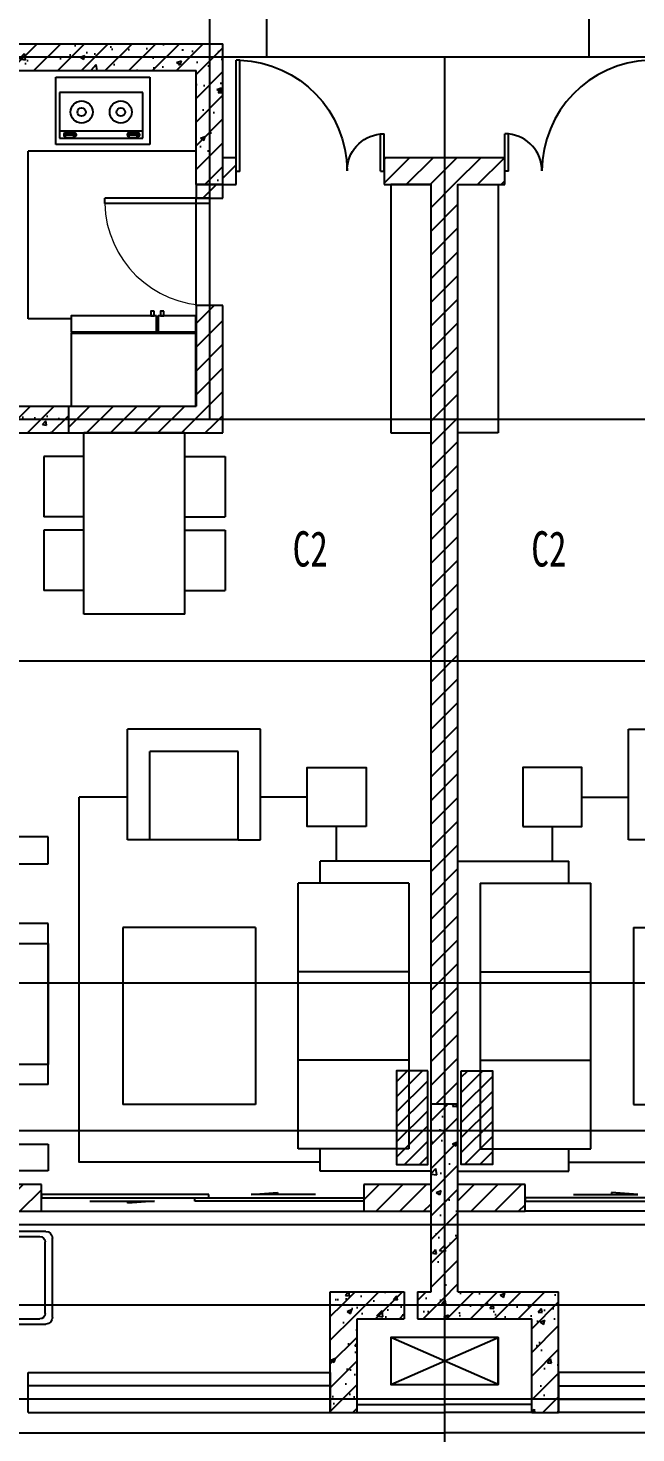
# Model space of a CAD drawing. Extents: x 174844 to 235370, y 408491 to 451532.
# Drawn here: x 202784 to 207309, y 422839 to 433307 of the extents above; entities that cross this region are included whole.
import ezdxf

# ---------------------------------------------------------------- set-up
doc = ezdxf.new("R2010")
doc.units = 0
doc.header["$LTSCALE"] = 10
doc.header["$MEASUREMENT"] = 0
doc.linetypes.add('DOTE', pattern=[2.42, 2, -0.2, 0.02, -0.2])
for name, color, linetype in [('A-FLOR-RAIL', 135, 'Continuous'), ('DIM_SYMB', 3, 'Continuous'), ('DOTE', 24, 'DOTE'), ('L-家具', 8, 'Continuous'), ('LVTRY', 8, 'Continuous'), ('TOTHER', 7, 'Continuous'), ('WALL', 255, 'Continuous'), ('WINDOW', 4, 'Continuous')]:
    doc.layers.add(name, color=color, linetype=linetype)
doc.layers.add('PUB_HATCH', color=252, linetype='Continuous', plot=False)
doc.styles.get("Standard").update_dxf_attribs({"font": 'gbenor.shx', "bigfont": 'gbcbig.shx'})
doc.styles.add('黑体', font='simhei.ttf', dxfattribs={"width": 0.73, "height": 353.9})
pattern_1 = [(45, (12644.41, -1586.83), (-56.126601, 56.126601), [])]
pattern_2 = [(45, (0, 0), (-88.388348, 88.388348), []), (50, (0, 0), (358.6301, -31.37607), [37.5, -412.5]), (355, (0, 0), (-69.37567, 376.09607), [30, -330]), (100.4514, (29.9, -2.6), (289.2547, 344.71977), [31.8701, -350.57106]), (46.1842, (0, 100), (533.62052, -82.7595), [56.25, -618.75]), (96.6356, (44.47, 93.1), (467.33135, 487.05894), [47.80514, -525.8565]), (351.1842, (0, 100), (467.331, 487.0593), [45, -495]), (21, (50, 75), (298.45353, -201.30945), [37.5, -412.5]), (326, (50, 75), (121.65767, 362.57502), [30, -330]), (71.4514, (74.87, 58.22), (420.11131, 161.26525), [31.8701, -350.57106]), (37.5, (0, 0), (6.079928, 166.446927), [0, -326, 0, -335, 0, -331.25]), (7.5, (0, 0), (131.53477, 197.205856), [0, -191, 0, -318.5, 0, -126.25]), (327.5, (-111.5, 0), (266.911218, -11.277436), [0, -125, 0, -390, 0, -517.5]), (317.5, (-161.5, 0), (291.59308, 50.05249), [0, -162.5, 0, -259, 0, -367.5])]
pattern_3 = [(45, (0, 89.76), (-88.388383, 88.388383), [])]

# ---------------------------------------------------------------- blocks, each defined once
blk = doc.blocks.new('dsafdsafdsa')
at = {"layer": 'L-家具'}
for p, q in [((-1155, 0), (-1155, -825)), ((-1155, 0), (1155, 0)), ((1155, 0), (1155, -825)), ((-990, -165), (-990, -990)), ((990, -165), (-990, -165)), ((-330, -165), (-330, -990)), ((330, -165), (330, -990)), ((990, -165), (990, -990)), ((-1155, -825), (-990, -825)), ((990, -825), (1155, -825)), ((-990, -990), (990, -990)), ((-660, -1306), (-660, -2296)), ((660, -1306), (-660, -1306)), ((660, -1306), (660, -2296)), ((1312, -1270), (2137, -1270)), ((1312, -1435), (1312, -1270)), ((2137, -1270), (2137, -2260)), ((1312, -1435), (1972, -1435)), ((1312, -1435), (1312, -2095)), ((1972, -1435), (1972, -2095)), ((1312, -2095), (1972, -2095)), ((1312, -2095), (1972, -2095)), ((1312, -2095), (1972, -2095)), ((1312, -2095), (1312, -2260)), ((660, -2296), (-660, -2296)), ((1312, -2260), (2137, -2260)), ((1631, -2260), (1631, -2621))]:
    blk.add_line(p, q, dxfattribs=at)
blk.add_lwpolyline([(1411, -483), (1411, -923), (1851, -923), (1851, -483)], close=True, dxfattribs=at)
for points in [[(1155, -703), (1411, -703)], [(-1090, -825), (-1090, -2621), (1631, -2621)], [(1631, -923), (1631, -1270)]]:
    blk.add_lwpolyline(points, dxfattribs=at)
blk = doc.blocks.new('A$C57C33B1E')
at = {"layer": 'L-家具'}
for p, q in [((125, 300), (575, 300)), ((125, 0), (125, 300)), ((575, 0), (575, 300)), ((675, 300), (1125, 300)), ((675, 0), (675, 300)), ((1125, 0), (1125, 300)), ((1300, 0), (-50, 0)), ((-50, -750), (-50, 0)), ((1300, -750), (1300, 0)), ((1300, -750), (-50, -750)), ((125, -750), (125, -1050)), ((575, -750), (575, -1050)), ((675, -750), (675, -1050)), ((1125, -750), (1125, -1050)), ((125, -1050), (575, -1050)), ((675, -1050), (1125, -1050))]:
    blk.add_line(p, q, dxfattribs=at)
blk = doc.blocks.new('A$C695A5D2E')
at = {"layer": 'L-家具'}
for p, q in [((50, 2289), (50, 2489)), ((50, 2489), (650, 2489)), ((650, 2489), (800, 2489)), ((800, 2489), (800, 0)), ((557, 2289), (50, 2289)), ((557, 200), (557, 2289)), ((50, 1845), (50, 645)), ((50, 1845), (557, 1845)), ((557, 1845), (557, 645)), ((50, 795), (50, 1695)), ((50, 1695), (450, 1695)), ((450, 1695), (450, 1571)), ((377, 1571), (532, 1571)), ((377, 942), (377, 1571)), ((532, 1571), (532, 942)), ((532, 942), (377, 942)), ((450, 942), (450, 795)), ((450, 795), (50, 795)), ((50, 645), (557, 645)), ((557, 200), (50, 200)), ((50, 200), (50, 0)), ((50, 0), (650, 0)), ((800, 0), (650, 0))]:
    blk.add_line(p, q, dxfattribs=at)
blk = doc.blocks.new('冰箱')
at = {"layer": 'LVTRY'}
for points in [[(142172, 253015), (142172, 252733), (142292, 252733), (142292, 253015)], [(142304, 253015), (142304, 252085), (142844, 252085), (142844, 253015)], [(142136, 252775), (142136, 252751), (142172, 252751), (142172, 252775)], [(142136, 252703), (142136, 252679), (142172, 252679), (142172, 252703)], [(142172, 252721), (142172, 252085), (142292, 252085), (142292, 252721)]]:
    blk.add_lwpolyline(points, close=True, dxfattribs=at)
blk = doc.blocks.new('MQZ')
at = {"layer": 'LVTRY', "lineweight": -2}
for p, q in [((147919, 306539), (147919, 307239)), ((147919, 307239), (148419, 307239)), ((148419, 307239), (148419, 306539)), ((148306, 307212), (147964, 307212)), ((147964, 307212), (147964, 306590)), ((147971, 307169), (147971, 307105)), ((147988, 307169), (147971, 307169)), ((147997, 307180), (147985, 307180)), ((147988, 307105), (147988, 307169)), ((148019, 307212), (148019, 306590)), ((148306, 306590), (148306, 307212)), ((147971, 307105), (147988, 307105)), ((147996, 307088), (147985, 307088)), ((147988, 306696), (147971, 306696)), ((147971, 306696), (147971, 306632)), ((147997, 306707), (147985, 306707)), ((147988, 306632), (147988, 306696)), ((147964, 306590), (148306, 306590)), ((147971, 306632), (147988, 306632)), ((147996, 306615), (147985, 306615)), ((148419, 306539), (147919, 306539))]:
    blk.add_line(p, q, dxfattribs=at)
for points in [[(147985, 307088, 0.259034), (147989, 307090, 0.076276), (147994, 307102, 0.036515), (147996, 307115, 0.026615), (147997, 307134, 0.026615), (147996, 307153, 0.036515), (147994, 307166, 0.076276), (147989, 307178, 0.259034), (147985, 307180, 0.259034), (147982, 307178, 0.056762), (147978, 307169, 0.036515)], [(147996, 307088, 0.259034), (147999, 307090, 0.076276), (148004, 307102, 0.036515), (148007, 307115, 0.026615), (148008, 307134, 0.026615), (148007, 307153, 0.036515), (148004, 307166, 0.076276), (147999, 307178, 0.259034), (147996, 307180, 0.078462), (147995, 307180, 0.056762)], [(147976, 307105, 0.008736), (147977, 307102, 0.076276), (147982, 307090, 0.259034), (147985, 307088, 0.259034)], [(147985, 306615, 0.259034), (147989, 306617, 0.076276), (147994, 306629, 0.036515), (147996, 306642, 0.026615), (147997, 306661, 0.026615), (147996, 306680, 0.036515), (147994, 306693, 0.076276), (147989, 306705, 0.259034), (147985, 306707, 0.259034), (147982, 306705, 0.056762), (147978, 306696, 0.036515)], [(147996, 306615, 0.259034), (147999, 306617, 0.076276), (148004, 306629, 0.036515), (148007, 306642, 0.026615), (148008, 306661, 0.026615), (148007, 306680, 0.036515), (148004, 306693, 0.076276), (147999, 306705, 0.259034), (147996, 306707, 0.078462), (147995, 306707, 0.056762)], [(147976, 306632, 0.008736), (147977, 306629, 0.076276), (147982, 306617, 0.259034), (147985, 306615, 0.259034)]]:
    blk.add_lwpolyline(points, format="xyb", dxfattribs=at)
for centre, radius in [((148160, 307047), 82.5), ((148160, 307047), 31.6), ((148160, 306755), 82.5), ((148160, 306755), 31.6)]:
    blk.add_circle(centre, radius, dxfattribs=at)
blk = doc.blocks.new('M_E20')
at = {"color": 0}
for p, q in [((345, 0), (-345, 0)), ((-302, -36), (-345, -36)), ((-302, -35), (-302, -66)), ((-302, -66), (-219, -66)), ((-219, -66), (-219, -35)), ((345, -36), (-219, -36)), ((123, -87), (123, -99)), ((133, -96), (133, -113)), ((198, -96), (133, -96)), ((198, -113), (198, -96)), ((215, -88), (215, -99)), ((-307, -144), (-307, -611)), ((133, -113), (198, -113)), ((307, -144), (307, -611)), ((267, -651), (-267, -651))]:
    blk.add_line(p, q, dxfattribs=at)
blk.add_lwpolyline([(83, -94, 0.185158), (88, -107, 0.102042), (108, -122, 0.060862), (133, -130, 0.047173), (166, -133, 0.047173), (200, -130, 0.060862), (225, -122, 0.102042), (245, -107, 0.185158), (250, -94, 0.185158), (245, -82, 0.102042), (225, -67, 0.060862), (200, -59, 0.047173), (166, -56, 0.047173), (133, -59, 0.060862), (108, -67, 0.102042), (88, -82, 0.185158)], format="xyb", close=True, dxfattribs=at)
for points in [[(215, -88, 0.259034), (213, -85, 0.076276), (201, -80, 0.036515), (188, -77, 0.026615), (169, -76, 0.026615), (150, -77, 0.036515), (137, -80, 0.076276), (125, -85, 0.259034), (123, -88, 0.078462), (123, -89, 0.056762)], [(215, -99, 0.259034), (213, -95, 0.076276), (201, -90, 0.036515), (188, -88, 0.026615), (169, -87, 0.026615), (150, -88, 0.036515), (137, -90, 0.076276), (125, -95, 0.259034), (123, -99, 0.259034), (125, -102, 0.056762), (133, -106, 0.036515)], [(198, -108, 0.008736), (201, -107, 0.076276), (213, -102, 0.259034), (215, -99, 0.259034)]]:
    blk.add_lwpolyline(points, format="xyb", dxfattribs=at)
blk.add_circle((-259, -35), 17.5, dxfattribs=at)
for centre, start, end in [((-267, -611), 180, 270), ((267, -611), 270, 0)]:
    blk.add_arc(centre, 40, start, end, dxfattribs=at)
at = {"layer": 'TOTHER', "color": 0, "linetype": 'Continuous'}
for p, q in [((-345, -656), (-345, 0)), ((345, 0), (345, -656)), ((-345, -145), (345, -145)), ((295, -706), (-295, -706))]:
    blk.add_line(p, q, dxfattribs=at)
for centre, start, end in [((-295, -656), 180, 270), ((295, -656), 270, 0)]:
    blk.add_arc(centre, 50, start, end, dxfattribs=at)
at = {"color": 0, "width": 0.8, "flags": 9}
for tag in ['XSIZE', 'YSIZE']:
    blk.add_attdef(tag, (0, 0), '', height=0.5, dxfattribs=at)
blk = doc.blocks.new('$WINLIB2D$00000001')
at = {"color": 0}
for points in [[(-0.5, 0.5), (-0.5, -0.5)], [(-0.5, 0.5), (0.5, 0.5)], [(0.5, -0.5), (0.5, 0.5)], [(0.5, 0.1667), (-0.5, 0.1667)], [(0.5, -0.1667), (-0.5, -0.1667)], [(-0.5, -0.5), (0.5, -0.5)]]:
    blk.add_lwpolyline(points, dxfattribs=at)
blk = doc.blocks.new('$DorLib2D$00000225')
at = {"color": 0}
for p, q in [((0.475, -0.0014), (0.475, 0.7521)), ((0.475, 0.7521), (0.5, 0.7521)), ((0.5, -0.0014), (0.5, 0.7521)), ((-0.5, 0), (-0.5, 0.252)), ((-0.475, 0.252), (-0.5, 0.252)), ((-0.475, 0), (-0.475, 0.252)), ((-0.475, 0), (-0.5, 0)), ((0.475, -0.0014), (0.5, -0.0014))]:
    blk.add_line(p, q, dxfattribs=at)
for centre, radius, start, end in [((0.5046, -0.0019), 0.7546, 92.24927, 179.72377), ((-0.5008, 0.0026), 0.2508, 359.78987, 84.09744)]:
    blk.add_arc(centre, radius, start, end, dxfattribs=at)
blk = doc.blocks.new('$DorLib2D$00000001')
for p, q in [((0.45, 0.975), (0.5, 0.975)), ((0.45, 0), (0.45, 0.975)), ((0.5, 0), (0.5, 0.975)), ((0.5, 0), (0.45, 0))]:
    blk.add_line(p, q)
at = {"lineweight": 13}
blk.add_arc((0.475, 0), 0.975, 91.4693, 180, dxfattribs=at)
blk = doc.blocks.new('$DorLib2D$00000131')
at = {"color": 0, "linetype": 'Continuous'}
for p, q in [((0.15, 0.125), (0.2319, 0.1973)), ((0.2319, 0.1973), (0.2319, 0.125)), ((-0.5, 0.125), (-0.5, 0)), ((0.0192, 0.125), (-0.5, 0.125)), ((0.0192, 0), (0.0192, 0.125)), ((0.35, 0.125), (0.15, 0.125)), ((-0.5, 0), (0.0192, 0)), ((-0.024, 0), (0.5, 0)), ((-0.024, -0.125), (-0.024, 0)), ((0.5, 0), (0.5, -0.125)), ((-0.35, -0.125), (-0.15, -0.125)), ((-0.2319, -0.1973), (-0.2319, -0.125)), ((-0.15, -0.125), (-0.2319, -0.1973)), ((0.5, -0.125), (-0.024, -0.125))]:
    blk.add_line(p, q, dxfattribs=at)

msp = doc.modelspace()

# ---------------------------------------------------------------- hatches: boundary and pattern name
at = {"layer": 'L-家具', "linetype": 'ByBlock'}
h = msp.add_hatch(dxfattribs=at)
h.set_pattern_fill('ANSI31', color=256, scale=50)
h.set_pattern_definition(pattern_1)
h.paths.add_polyline_path([(205527.3, 424840.4), (205758.8, 424840.4), (205758.8, 425537.9), (205527.3, 425537.9)])
h = msp.add_hatch(dxfattribs=at)
h.set_pattern_fill('ANSI31', color=256, scale=50)
h.set_pattern_definition(pattern_1)
h.paths.add_polyline_path([(206240.3, 425537.9), (206008.8, 425537.9), (206008.8, 424840.4), (206240.3, 424840.4)])
at = {"layer": 'PUB_HATCH'}
h = msp.add_hatch(dxfattribs=at)
h.set_pattern_fill('钢筋混凝土', color=256, scale=50, style=0)
h.set_pattern_definition(pattern_2)
h.paths.add_polyline_path([(201983.8, 433190.4), (202183.8, 432990.4), (204033.8, 432990.4), (204233.8, 433190.4)])
h = msp.add_hatch(dxfattribs=at)
h.set_pattern_fill('钢筋混凝土', color=256, scale=50, style=0)
h.set_pattern_definition(pattern_2)
h.paths.add_polyline_path([(204233.8, 432140.4), (204233.8, 433190.4), (204033.8, 432990.4), (204033.8, 432140.4)])
h = msp.add_hatch(dxfattribs=at)
h.set_pattern_fill('普通砖', color=256, scale=50, style=0)
h.set_pattern_definition(pattern_3)
h.paths.add_polyline_path([(204233.8, 432140.4), (204333.8, 432140.4), (204333.8, 432340.4), (204233.8, 432340.4)])
h = msp.add_hatch(dxfattribs=at)
h.set_pattern_fill('普通砖', color=256, scale=50, style=0)
h.set_pattern_definition(pattern_3)
h.paths.add_polyline_path([(205883.8, 432340.4), (205433.8, 432340.4), (205433.8, 432140.4), (205783.8, 432140.4), (205883.8, 432207.1)])
h = msp.add_hatch(dxfattribs=at)
h.set_pattern_fill('普通砖', color=256, scale=50, style=0)
h.set_pattern_definition(pattern_3)
h.paths.add_polyline_path([(205983.8, 432140.4), (206333.8, 432140.4), (206333.8, 432340.4), (205883.8, 432340.4), (205883.8, 432207.1)])
h = msp.add_hatch(dxfattribs=at)
h.set_pattern_fill('普通砖', color=256, scale=50, style=0)
h.set_pattern_definition(pattern_3)
h.paths.add_polyline_path([(205783.8, 425290.4), (205983.8, 425290.4), (205983.8, 432140.4), (205883.8, 432207.1), (205783.8, 432140.4)])
h = msp.add_hatch(dxfattribs=at)
h.set_pattern_fill('普通砖', color=256, scale=50, style=0)
h.set_pattern_definition(pattern_3)
h.paths.add_polyline_path([(204033.8, 432140.4), (204033.8, 432040.4), (204233.8, 432040.4), (204233.8, 432140.4)])
h = msp.add_hatch(dxfattribs=at)
h.set_pattern_fill('普通砖', color=256, scale=50, style=0)
h.set_pattern_definition(pattern_3)
h.paths.add_polyline_path([(204233.8, 430290.4), (204233.8, 431240.4), (204033.8, 431240.4), (204033.8, 430490.4)])
h = msp.add_hatch(dxfattribs=at)
h.set_pattern_fill('钢筋混凝土', color=256, scale=50, style=0)
h.set_pattern_definition(pattern_2)
h.paths.add_polyline_path([(202083.8, 430423.7), (202083.8, 430290.4), (203083.7, 430290.4), (203083.7, 430490.4), (202183.8, 430490.4)])
h = msp.add_hatch(dxfattribs=at)
h.set_pattern_fill('普通砖', color=256, scale=50, style=0)
h.set_pattern_definition(pattern_3)
h.paths.add_polyline_path([(203083.7, 430490.4), (203083.7, 430290.4), (204233.8, 430290.4), (204033.8, 430490.4)])
h = msp.add_hatch(dxfattribs=at)
h.set_pattern_fill('钢筋混凝土', color=256, scale=50, style=0)
h.set_pattern_definition(pattern_2)
h.paths.add_polyline_path([(205783.8, 424590.4), (205983.8, 424590.4), (205983.8, 425290.4), (205783.8, 425290.4)])
h = msp.add_hatch(dxfattribs=at)
h.set_pattern_fill('普通砖', color=256, scale=50, style=0)
h.set_pattern_definition(pattern_3)
h.paths.add_polyline_path([(202183.8, 424490.4), (202883.8, 424490.4), (202883.8, 424690.4), (202183.8, 424690.4)])
h = msp.add_hatch(dxfattribs=at)
h.set_pattern_fill('普通砖', color=256, scale=50, style=0)
h.set_pattern_definition(pattern_3)
h.paths.add_polyline_path([(205783.8, 424690.4), (205283.8, 424690.4), (205283.8, 424490.4), (205783.8, 424490.4)])
h = msp.add_hatch(dxfattribs=at)
h.set_pattern_fill('普通砖', color=256, scale=50, style=0)
h.set_pattern_definition(pattern_3)
h.paths.add_polyline_path([(205983.8, 424490.4), (206483.8, 424490.4), (206483.8, 424690.4), (205983.8, 424690.4)])
h = msp.add_hatch(dxfattribs=at)
h.set_pattern_fill('钢筋混凝土', color=256, scale=50, style=0)
h.set_pattern_definition(pattern_2)
h.paths.add_polyline_path([(205883.8, 423823.7), (205983.8, 423890.4), (205983.8, 424590.4), (205783.8, 424590.4), (205783.8, 423890.4)])
h = msp.add_hatch(dxfattribs=at)
h.set_pattern_fill('钢筋混凝土', color=256, scale=50, style=0)
h.set_pattern_definition(pattern_2)
h.paths.add_polyline_path([(205233.8, 422990.4), (205233.8, 423690.4), (205033.8, 423890.4), (205033.8, 422990.4)])
h = msp.add_hatch(dxfattribs=at)
h.set_pattern_fill('钢筋混凝土', color=256, scale=50, style=0)
h.set_pattern_definition(pattern_2)
h.paths.add_polyline_path([(205033.8, 423890.4), (205233.8, 423690.4), (205583.8, 423690.4), (205583.8, 423890.4)])
h = msp.add_hatch(dxfattribs=at)
h.set_pattern_fill('钢筋混凝土', color=256, scale=50, style=0)
h.set_pattern_definition(pattern_2)
h.paths.add_polyline_path([(205683.8, 423690.4), (205883.8, 423690.4), (205883.8, 423823.7), (205783.8, 423890.4), (205683.8, 423890.4)])
h = msp.add_hatch(dxfattribs=at)
h.set_pattern_fill('钢筋混凝土', color=256, scale=50, style=0)
h.set_pattern_definition(pattern_2)
h.paths.add_polyline_path([(205883.8, 423823.7), (205883.8, 423690.4), (206533.8, 423690.4), (206733.8, 423890.4), (205983.8, 423890.4)])
h = msp.add_hatch(dxfattribs=at)
h.set_pattern_fill('钢筋混凝土', color=256, scale=50, style=0)
h.set_pattern_definition(pattern_2)
h.paths.add_polyline_path([(206733.8, 422990.4), (206733.8, 423890.4), (206533.8, 423690.4), (206533.8, 422990.4)])

# ---------------------------------------------------------------- linework, layer by layer
at = {"layer": 'A-FLOR-RAIL'}
for p, q in [((205233.8, 423050.4), (205883.8, 423050.4)), ((205233.8, 422990.4), (205883.8, 422990.4)), ((206533.8, 423050.4), (205883.8, 423050.4)), ((206533.8, 422990.4), (205883.8, 422990.4))]:
    msp.add_line(p, q, dxfattribs=at)
at = {"layer": 'DOTE', "ltscale": 0.5}
for p, q in [((204133.8, 440760), (204133.8, 430390.4)), ((204558.8, 440760), (204558.8, 433090.4)), ((206958.8, 440760), (206958.8, 433090.4)), ((226543.2, 433090.4), (186397.3, 433090.4)), ((205883.8, 433090.4), (205883.8, 421852.1)), ((226543.2, 430390.4), (186397.3, 430390.4)), ((226543.2, 428590.4), (186397.3, 428590.4)), ((226543.2, 426190.4), (186397.3, 426190.4)), ((226543.2, 425090.4), (186397.3, 425090.4)), ((226543.2, 424390.4), (186397.3, 424390.4)), ((226543.2, 423790.4), (186397.3, 423790.4)), ((226543.2, 423090.4), (186397.3, 423090.4))]:
    msp.add_line(p, q, dxfattribs=at)
at = {"layer": 'L-家具', "linetype": 'ByBlock'}
for points in [[(205483.8, 430290.4), (205783.8, 430290.4), (205783.8, 432140.4), (205483.8, 432140.4)], [(206283.8, 430290.4), (205983.8, 430290.4), (205983.8, 432140.4), (206283.8, 432140.4)], [(205758.8, 425537.9), (205527.3, 425537.9), (205527.3, 424840.4), (205758.8, 424840.4)], [(206008.8, 425537.9), (206240.3, 425537.9), (206240.3, 424840.4), (206008.8, 424840.4)]]:
    msp.add_lwpolyline(points, close=True, dxfattribs=at)
at = {"layer": 'LVTRY'}
for p, q in [((202783.8, 431140.4), (202783.8, 432390.4)), ((204033.8, 432390.4), (202783.8, 432390.4)), ((203103.7, 431140.4), (202783.8, 431140.4)), ((198783.8, 422840.4), (205883.8, 422840.4)), ((212983.8, 422840.4), (205883.8, 422840.4))]:
    msp.add_line(p, q, dxfattribs=at)
msp.add_lwpolyline([(205483.8, 423199.3), (206283.8, 423199.3), (206283.8, 423549.3), (205483.8, 423549.3), (205483.8, 423199.3), (206283.8, 423549.3), (206283.8, 423199.3), (205483.8, 423549.3)], dxfattribs=at)
at = {"layer": 'WALL'}
for p, q in [((201983.8, 433190.4), (204233.8, 433190.4)), ((204233.8, 432140.4), (204233.8, 433190.4)), ((202183.8, 432990.4), (204033.8, 432990.4)), ((204033.8, 432140.4), (204033.8, 432990.4)), ((204333.8, 432340.4), (204233.8, 432340.4)), ((204333.8, 432140.4), (204333.8, 432340.4)), ((205883.8, 432340.4), (205433.8, 432340.4)), ((205433.8, 432340.4), (205433.8, 432140.4)), ((206333.8, 432340.4), (205883.8, 432340.4)), ((206333.8, 432140.4), (206333.8, 432340.4)), ((204033.8, 432140.4), (204033.8, 432040.4)), ((204233.8, 432140.4), (204033.8, 432140.4)), ((204033.8, 432140.4), (204233.8, 432140.4)), ((204233.8, 432040.4), (204233.8, 432140.4)), ((204233.8, 432140.4), (204333.8, 432140.4)), ((205433.8, 432140.4), (205783.8, 432140.4)), ((205783.8, 425290.4), (205783.8, 432140.4)), ((205983.8, 425290.4), (205983.8, 432140.4)), ((205983.8, 432140.4), (206333.8, 432140.4)), ((204033.8, 432040.4), (204233.8, 432040.4)), ((204233.8, 431240.4), (204033.8, 431240.4)), ((204033.8, 431240.4), (204033.8, 430490.4)), ((204233.8, 430290.4), (204233.8, 431240.4)), ((202183.8, 430490.4), (203083.7, 430490.4)), ((203083.7, 430490.4), (203083.7, 430290.4)), ((203083.7, 430490.4), (204033.8, 430490.4)), ((202083.8, 430290.4), (203083.7, 430290.4)), ((203083.7, 430290.4), (204233.8, 430290.4)), ((205783.8, 424590.4), (205783.8, 425290.4)), ((205783.8, 425290.4), (205983.8, 425290.4)), ((205983.8, 424590.4), (205983.8, 425290.4)), ((202883.8, 424690.4), (202183.8, 424690.4)), ((202883.8, 424490.4), (202883.8, 424690.4)), ((205783.8, 424690.4), (205283.8, 424690.4)), ((205283.8, 424690.4), (205283.8, 424490.4)), ((206483.8, 424690.4), (205983.8, 424690.4)), ((206483.8, 424490.4), (206483.8, 424690.4)), ((205783.8, 423890.4), (205783.8, 424590.4)), ((205983.8, 423890.4), (205983.8, 424590.4)), ((202183.8, 424490.4), (202883.8, 424490.4)), ((205283.8, 424490.4), (205783.8, 424490.4)), ((205983.8, 424490.4), (206483.8, 424490.4)), ((205033.8, 422990.4), (205033.8, 423890.4)), ((205033.8, 423890.4), (205583.8, 423890.4)), ((205583.8, 423890.4), (205583.8, 423690.4)), ((205683.8, 423890.4), (205783.8, 423890.4)), ((205683.8, 423890.4), (205683.8, 423690.4)), ((205983.8, 423890.4), (206733.8, 423890.4)), ((206733.8, 422990.4), (206733.8, 423890.4)), ((205233.8, 422990.4), (205233.8, 423690.4)), ((205233.8, 423690.4), (205583.8, 423690.4)), ((205683.8, 423690.4), (205883.8, 423690.4)), ((205883.8, 423690.4), (206533.8, 423690.4)), ((206533.8, 422990.4), (206533.8, 423690.4)), ((202783.8, 422990.4), (202783.8, 423290.4)), ((205033.8, 422990.4), (205033.8, 423290.4)), ((206733.8, 423290.4), (206733.8, 422990.4)), ((205033.8, 422990.4), (205233.8, 422990.4)), ((206533.8, 422990.4), (206733.8, 422990.4))]:
    msp.add_line(p, q, dxfattribs=at)
at = {"layer": 'WINDOW'}
for p, q in [((204033.8, 431240.4), (204033.8, 432040.4)), ((202883.8, 424490.4), (205283.8, 424490.4)), ((208883.8, 424490.4), (206483.8, 424490.4))]:
    msp.add_line(p, q, dxfattribs=at)

# ---------------------------------------------------------------- block references
at = {"layer": 'L-家具', "linetype": 'ByBlock', "xscale": -1}
for name, p, rotation in [('A$C57C33B1E', (203199.7, 430240.4), 90), ('dsafdsafdsa', (205783.8, 425945.4), 270)]:
    msp.add_blockref(name, p, dxfattribs=dict(at, rotation=rotation))
at = {"layer": 'L-家具', "linetype": 'ByBlock'}
for name, p, rotation in [('dsafdsafdsa', (205983.8, 425945.4), 90), ('A$C695A5D2E', (202983.8, 427279.8), 180)]:
    msp.add_blockref(name, p, dxfattribs=dict(at, rotation=rotation))
at = {"layer": 'LVTRY'}
for name, p, rotation in [('MQZ', (510228.9, 284521.3), 90), ('冰箱', (-48981.5, 573334.4), 270)]:
    msp.add_blockref(name, p, dxfattribs=dict(at, rotation=rotation))
at = {"layer": 'LVTRY', "xscale": -1, "rotation": 90}
msp.add_blockref('M_E20', (202259.5, 423995.4), dxfattribs=at)
at = {"layer": 'WINDOW'}
for name, p, xscale, yscale, zscale in [('$DorLib2D$00000225', (204883.8, 432240.4), -1100, 1100, -1100), ('$DorLib2D$00000131', (204083.8, 424590.4), 2400, 200, 2400), ('$WINLIB2D$00000001', (203908.8, 423140.4), 2249.999999989086, -300, 2249.999999989086)]:
    msp.add_blockref(name, p, dxfattribs=dict(at, xscale=xscale, yscale=yscale, zscale=zscale))
for name, p, xscale, yscale, zscale, rotation in [('$DorLib2D$00000225', (206883.8, 432240.4), -1100, -1100, -1100, 180), ('$DorLib2D$00000001', (204133.8, 431640.4), 800, 800, 800, 90), ('$DorLib2D$00000131', (207683.8, 424590.4), 2400, -200, 2400, 180), ('$WINLIB2D$00000001', (207858.8, 423140.4), 2249.999999999593, 300, 2249.999999999593, 180)]:
    msp.add_blockref(name, p, dxfattribs=dict(at, xscale=xscale, yscale=yscale, zscale=zscale, rotation=rotation))

# ---------------------------------------------------------------- texts
at = {"layer": 'DIM_SYMB', "color": 7, "style": '黑体', "width": 0.73}
for p in [(204753.6, 429294.8), (206530.5, 429294.8)]:
    msp.add_text('C2', height=262.87, dxfattribs=at).set_placement(p)

doc.saveas('drawing.dxf')
